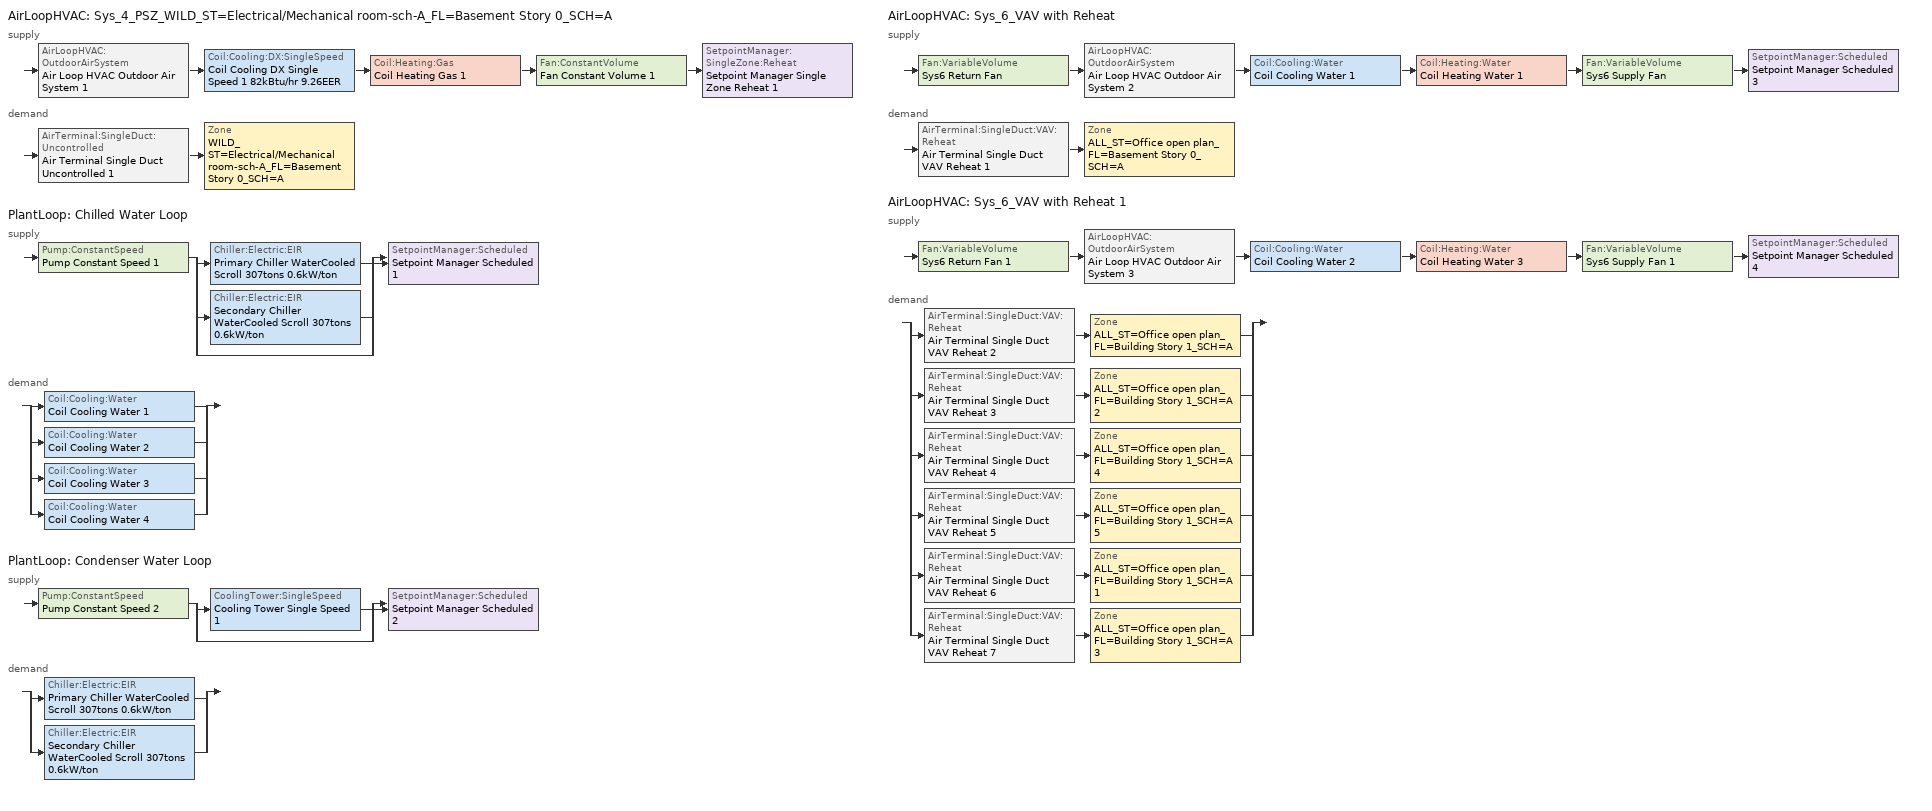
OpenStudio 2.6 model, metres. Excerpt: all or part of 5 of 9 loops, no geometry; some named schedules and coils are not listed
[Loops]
AirLoopHVAC 'Sys_4_PSZ_WILD_ST=Electrical/Mechanical room-sch-A_FL=Basement Story 0_SCH=A'
 supply: AirLoopHVAC:OutdoorAirSystem 'Air Loop HVAC Outdoor Air System 1' > Coil:Cooling:DX:SingleSpeed 'Coil Cooling DX Single Speed 1 82kBtu/hr 9.26EER' > Coil:Heating:Gas 'Coil Heating Gas 1' > Fan:ConstantVolume 'Fan Constant Volume 1' > SetpointManager:SingleZone:Reheat 'Setpoint Manager Single Zone Reheat 1'
 demand: AirTerminal:SingleDuct:Uncontrolled 'Air Terminal Single Duct Uncontrolled 1' > Zone 'WILD_ST=Electrical/Mechanical room-sch-A_FL=Basement Story 0_SCH=A'
PlantLoop 'Chilled Water Loop'
 supply: Pump:ConstantSpeed 'Pump Constant Speed 1' > split
  | Chiller:Electric:EIR 'Primary Chiller WaterCooled Scroll 307tons 0.6kW/ton'
  | Chiller:Electric:EIR 'Secondary Chiller WaterCooled Scroll 307tons 0.6kW/ton'
  | bypass
  join > SetpointManager:Scheduled 'Setpoint Manager Scheduled 1'
 demand: split
  | Coil:Cooling:Water 'Coil Cooling Water 1'
  | Coil:Cooling:Water 'Coil Cooling Water 2'
  | Coil:Cooling:Water 'Coil Cooling Water 3'
  | Coil:Cooling:Water 'Coil Cooling Water 4'
PlantLoop 'Condenser Water Loop'
 supply: Pump:ConstantSpeed 'Pump Constant Speed 2' > split
  | CoolingTower:SingleSpeed 'Cooling Tower Single Speed 1'
  | bypass
  join > SetpointManager:Scheduled 'Setpoint Manager Scheduled 2'
 demand: split
  | Chiller:Electric:EIR 'Primary Chiller WaterCooled Scroll 307tons 0.6kW/ton'
  | Chiller:Electric:EIR 'Secondary Chiller WaterCooled Scroll 307tons 0.6kW/ton'
AirLoopHVAC 'Sys_6_VAV with Reheat'
 supply: Fan:VariableVolume 'Sys6 Return Fan' > AirLoopHVAC:OutdoorAirSystem 'Air Loop HVAC Outdoor Air System 2' > Coil:Cooling:Water 'Coil Cooling Water 1' > Coil:Heating:Water 'Coil Heating Water 1' > Fan:VariableVolume 'Sys6 Supply Fan' > SetpointManager:Scheduled 'Setpoint Manager Scheduled 3'
 demand: AirTerminal:SingleDuct:VAV:Reheat 'Air Terminal Single Duct VAV Reheat 1' > Zone 'ALL_ST=Office open plan_FL=Basement Story 0_SCH=A'
AirLoopHVAC 'Sys_6_VAV with Reheat 1'
 supply: Fan:VariableVolume 'Sys6 Return Fan 1' > AirLoopHVAC:OutdoorAirSystem 'Air Loop HVAC Outdoor Air System 3' > Coil:Cooling:Water 'Coil Cooling Water 2' > Coil:Heating:Water 'Coil Heating Water 3' > Fan:VariableVolume 'Sys6 Supply Fan 1' > SetpointManager:Scheduled 'Setpoint Manager Scheduled 4'
 demand: split
  | AirTerminal:SingleDuct:VAV:Reheat 'Air Terminal Single Duct VAV Reheat 2' > Zone 'ALL_ST=Office open plan_FL=Building Story 1_SCH=A'
  | AirTerminal:SingleDuct:VAV:Reheat 'Air Terminal Single Duct VAV Reheat 3' > Zone 'ALL_ST=Office open plan_FL=Building Story 1_SCH=A 2'
  | AirTerminal:SingleDuct:VAV:Reheat 'Air Terminal Single Duct VAV Reheat 4' > Zone 'ALL_ST=Office open plan_FL=Building Story 1_SCH=A 4'
  | AirTerminal:SingleDuct:VAV:Reheat 'Air Terminal Single Duct VAV Reheat 5' > Zone 'ALL_ST=Office open plan_FL=Building Story 1_SCH=A 5'
  | AirTerminal:SingleDuct:VAV:Reheat 'Air Terminal Single Duct VAV Reheat 6' > Zone 'ALL_ST=Office open plan_FL=Building Story 1_SCH=A 1'
  | AirTerminal:SingleDuct:VAV:Reheat 'Air Terminal Single Duct VAV Reheat 7' > Zone 'ALL_ST=Office open plan_FL=Building Story 1_SCH=A 3'
[Sizing:Zone] Zone Cooling Design Supply Air Temperature Input Method=SupplyAirTemperature; Zone Cooling Design Supply Air Temperature {C}=13; Zone Cooling Design Supply Air Temperature Difference {deltaC}=11.11; Zone Heating Design Supply Air Temperature Input Method=SupplyAirTemperature; Zone Heating Design Supply Air Temperature {C}=43; Zone Heating Design Supply Air Temperature Difference {deltaC}=11.11; Zone Cooling Design Supply Air Humidity Ratio {kg-H2O/kg-air}=0.0085; Zone Heating Design Supply Air Humidity Ratio {kg-H2O/kg-air}=0.008; Zone Heating Sizing Factor=1.3; Zone Cooling Sizing Factor=1.1; Cooling Design Air Flow Method=DesignDay; Heating Design Air Flow Method=DesignDay; Account for Dedicated Outdoor Air System=No; Dedicated Outdoor Air System Control Strategy=NeutralSupplyAir; Dedicated Outdoor Air Low Setpoint Temperature for Design {C}=autosize; Dedicated Outdoor Air High Setpoint Temperature for Design {C}=autosize
ALL_ST=Office open plan_FL=Building Story 1_SCH=A; ALL_ST=Office open plan_FL=Building Story 1_SCH=A 1; ALL_ST=Office open plan_FL=Building Story 1_SCH=A 2; ALL_ST=Office open plan_FL=Building Story 1_SCH=A 3; ALL_ST=Office open plan_FL=Basement Story 0_SCH=A; ALL_ST=Office open plan_FL=Building Story 1_SCH=A 4; ALL_ST=Office open plan_FL=Building Story 1_SCH=A 5; WILD_ST=Electrical/Mechanical room-sch-A_FL=Basement Story 0_SCH=A
[Zone equipment]
ALL_ST=Office open plan_FL=Building Story 1_SCH=A: Air Terminal Single Duct VAV Reheat 2, Zone HVAC Baseboard Convective Water 3
ALL_ST=Office open plan_FL=Building Story 1_SCH=A 1: Air Terminal Single Duct VAV Reheat 6, Zone HVAC Baseboard Convective Water 7
ALL_ST=Office open plan_FL=Building Story 1_SCH=A 2: Air Terminal Single Duct VAV Reheat 3, Zone HVAC Baseboard Convective Water 4
ALL_ST=Office open plan_FL=Building Story 1_SCH=A 3: Air Terminal Single Duct VAV Reheat 7, Zone HVAC Baseboard Convective Water 8
ALL_ST=Office open plan_FL=Basement Story 0_SCH=A: Air Terminal Single Duct VAV Reheat 1, Zone HVAC Baseboard Convective Water 2
ALL_ST=Office open plan_FL=Building Story 1_SCH=A 4: Air Terminal Single Duct VAV Reheat 4, Zone HVAC Baseboard Convective Water 5
ALL_ST=Office open plan_FL=Building Story 1_SCH=A 5: Air Terminal Single Duct VAV Reheat 5, Zone HVAC Baseboard Convective Water 6
WILD_ST=Electrical/Mechanical room-sch-A_FL=Basement Story 0_SCH=A: Air Terminal Single Duct Uncontrolled 1, Zone HVAC Baseboard Convective Water 1
[PlantLoop] Glycol Concentration=0; Plant Loop Volume {m3}=Autocalculate; Load Distribution Scheme=Optimal
Chilled Water Loop; Condenser Water Loop
[Sizing:Plant] Loop Design Temperature Difference {deltaC}=6; Sizing Option=NonCoincident; Zone Timesteps in Averaging Window=1; Coincident Sizing Factor Mode=None
Name | Loop Type | Design Loop Exit Temperature {C}
Chilled Water Loop | Cooling | 7
Condenser Water Loop | Condenser | 29
[AirLoopHVAC] Design Supply Air Flow Rate {m3/s}=AutoSize
Name | Availability Schedule
Sys_4_PSZ_WILD_ST=Electrical/Mechanical room-sch-A_FL=Basement Story 0_SCH=A | Sys_4_PSZ_WILD_ST=Electrical/Mechanical room-sch-A_FL=Basement Story 0_SCH=A Occ Sch
Sys_6_VAV with Reheat | Sys_6_VAV with Reheat Occ Sch
Sys_6_VAV with Reheat 1 | Sys_6_VAV with Reheat 1 Occ Sch
[Sizing:System] Type of Load to Size On=Sensible; Design Outdoor Air Flow Rate {m3/s}=Autosize; Preheat Design Temperature {C}=7; Preheat Design Humidity Ratio {kg-H2O/kg-Air}=0.008; Precool Design Humidity Ratio {kg-H2O/kg-Air}=0.008; Central Cooling Design Supply Air Temperature {C}=13; Sizing Option=NonCoincident; 100% Outdoor Air in Cooling=No; 100% Outdoor Air in Heating=No; Central Cooling Design Supply Air Humidity Ratio {kg-H2O/kg-Air}=0.0085; Central Heating Design Supply Air Humidity Ratio {kg-H2O/kg-Air}=0.008; Cooling Design Air Flow Method=DesignDay; Cooling Design Air Flow Rate {m3/s}=0; Heating Design Air Flow Method=DesignDay; Heating Design Air Flow Rate {m3/s}=0; System Outdoor Air Method=ZoneSum; Zone Maximum Outdoor Air Fraction=1; Cooling Supply Air Flow Rate Per Floor Area {m3/s-m2}=0.00996765; Cooling Fraction of Autosized Cooling Supply Air Flow Rate=1; Cooling Supply Air Flow Rate Per Unit Cooling Capacity {m3/s-W}=3.94755e-05; Heating Supply Air Flow Rate Per Floor Area {m3/s-m2}=0.00996765; Heating Fraction of Autosized Heating Supply Air Flow Rate=1; Heating Fraction of Autosized Cooling Supply Air Flow Rate=1; Heating Supply Air Flow Rate Per Unit Heating Capacity {m3/s-W}=3.15882e-05; Cooling Design Capacity Method=CoolingDesignCapacity; Cooling Design Capacity {W}=autosize; Cooling Design Capacity Per Floor Area {W/m2}=234.7; Fraction of Autosized Cooling Design Capacity=1; Heating Design Capacity Method=HeatingDesignCapacity; Heating Design Capacity {W}=autosize; Heating Design Capacity Per Floor Area {W/m2}=157; Fraction of Autosized Heating Design Capacity=1; Central Cooling Capacity Control Method=OnOff
Name | Minimum System Air Flow Ratio | Precool Design Temperature {C} | Central Heating Design Supply Air Temperature {C}
Sys_4_PSZ_WILD_ST=Electrical/Mechanical room-sch-A_FL=Basement Story 0_SCH=A | 1 | 13 | 43
Sys_6_VAV with Reheat; Sys_6_VAV with Reheat 1 | 0.3 | 12.8 | 13.1
[Fan:ConstantVolume]
Fan Constant Volume 1: Availability Schedule=Always On Discrete; Fan Efficiency=0.39975; Pressure Rise {Pa}=640; Maximum Flow Rate {m3/s}=AutoSize; Motor Efficiency=0.615
[Coil:Heating:Gas]
Coil Heating Gas 1: Availability Schedule=Always On Discrete; Gas Burner Efficiency=0.81; Nominal Capacity {W}=AutoSize; Parasitic Electric Load {W}=0; Part Load Fraction Correlation Curve=FURNACE-EFFPLR-NECB2011; Parasitic Gas Load {W}=0
[Coil:Cooling:DX:SingleSpeed]
Coil Cooling DX Single Speed 1 82kBtu/hr 9.26EER: Availability Schedule=Always On Discrete; Rated Total Cooling Capacity {W}=autosize; Rated Sensible Heat Ratio=autosize; Rated COP {W/W}=3.18971; Rated Air Flow Rate {m3/s}=autosize; Rated Evaporator Fan Power Per Volume Flow Rate {W/(m3/s)}=773.3; Total Cooling Capacity Function of Temperature Curve=DXCOOL-NECB2011-REF-CAPFT; Total Cooling Capacity Function of Flow Fraction Curve=DXCOOL-NECB2011-REF-CAPFFLOW; Energy Input Ratio Function of Temperature Curve=DXCOOL-NECB2011-REF-COOLEIRFT; Energy Input Ratio Function of Flow Fraction Curve=DXCOOL-NECB2011-REF-COOLEIRFFLOW; Part Load Fraction Correlation Curve=DXCOOL-NECB2011-REF-COOLPLFFPLR; Condenser Type=AirCooled; Evaporative Condenser Effectiveness=0; Evaporative Condenser Air Flow Rate {m3/s}=Autosize; Evaporative Condenser Pump Rated Power Consumption {W}=Autosize; Crankcase Heater Capacity {W}=0; Maximum Outdoor Dry-Bulb Temperature for Crankcase Heater Operation {C}=0; Basin Heater Capacity {W/K}=0; Basin Heater Setpoint Temperature {C}=10
[Controller:OutdoorAir] Minimum Outdoor Air Flow Rate {m3/s}=autosize; Maximum Outdoor Air Flow Rate {m3/s}=Autosize; Economizer Control Type=DifferentialEnthalpy; Economizer Control Action Type=ModulateFlow; Lockout Type=NoLockout; Minimum Limit Type=FixedMinimum; High Humidity Control=No; Heat Recovery Bypass Control Type=BypassWhenOAFlowGreaterThanMinimum
Name | Minimum Outdoor Air Schedule | Controller Mechanical Ventilation
Controller Outdoor Air 1 | Sys_4_PSZ_WILD_ST=Electrical/Mechanical room-sch-A_FL=Basement Story 0_SCH=A Occ Sch | Controller Mechanical Ventilation 1
Controller Outdoor Air 2 | Sys_6_VAV with Reheat Occ Sch | Controller Mechanical Ventilation 2
Controller Outdoor Air 3 | Sys_6_VAV with Reheat 1 Occ Sch | Controller Mechanical Ventilation 3
[Controller:MechanicalVentilation] Availability Schedule=Always On Discrete; System Outdoor Air Method=ZoneSum
Controller Mechanical Ventilation 1; Controller Mechanical Ventilation 2; Controller Mechanical Ventilation 3
[AirLoopHVAC:OutdoorAirSystem]
Name | Controller
Air Loop HVAC Outdoor Air System 1 | Controller Outdoor Air 1
Air Loop HVAC Outdoor Air System 2 | Controller Outdoor Air 2
Air Loop HVAC Outdoor Air System 3 | Controller Outdoor Air 3
[SetpointManager:SingleZone:Reheat]
Setpoint Manager Single Zone Reheat 1: Minimum Supply Air Temperature {C}=13; Maximum Supply Air Temperature {C}=43; Control Zone=WILD_ST=Electrical/Mechanical room-sch-A_FL=Basement Story 0_SCH=A
[AirTerminal:SingleDuct:Uncontrolled]
Air Terminal Single Duct Uncontrolled 1: Availability Schedule=Always On Discrete; Maximum Air Flow Rate {m3/s}=AutoSize
[Pump:ConstantSpeed] Rated Flow Rate {m3/s}=autosize; Rated Pump Head {Pa}=179352; Rated Power Consumption {W}=autosize; Fraction of Motor Inefficiencies to Fluid Stream=0; Pump Control Type=Intermittent; Design Power Sizing Method=PowerPerFlowPerPressure; Design Electric Power per Unit Flow Rate {W/(m3/s)}=348701.1
Name | Motor Efficiency | Design Shaft Power per Unit Flow Rate per Unit Head {W-s/m3-Pa}
Pump Constant Speed 1 | 0.936 | 1.83242
Pump Constant Speed 2 | 0.954 | 1.60085
[Chiller:Electric:EIR] Reference Capacity {W}=1.08099e+06; Reference COP {W/W}=5.67258; Cooling Capacity Function of Temperature Curve=WaterCooled_Scroll_CAPFT_NECB2011; Electric Input to Cooling Output Ratio Function of Temperature Curve=WaterCooled_Scroll_EIRFT_NECB2011; Electric Input to Cooling Output Ratio Function of Part Load Ratio Curve=WaterCooled_Scroll_EIRFPLR_NECB2011; Minimum Part Load Ratio=0.25; Minimum Unloading Ratio=0.25; Condenser Type=WaterCooled; Chiller Flow Mode=LeavingSetpointModulated; Design Heat Recovery Water Flow Rate {m3/s}=0; Sizing Factor=1; Basin Heater Capacity {W/K}=0; Basin Heater Setpoint Temperature {C}=10
Primary Chiller WaterCooled Scroll 307tons 0.6kW/ton; Secondary Chiller WaterCooled Scroll 307tons 0.6kW/ton
[SetpointManager:Scheduled] Control Variable=Temperature
Name | Schedule
Setpoint Manager Scheduled 1 | CHW Temp
Setpoint Manager Scheduled 2 | CW Temp
Setpoint Manager Scheduled 3 | Supply Air Temp
Setpoint Manager Scheduled 4 | Supply Air Temp 1
[CoolingTower:SingleSpeed]
Cooling Tower Single Speed 1: Design Water Flow Rate {m3/s}=autosize; Design Air Flow Rate {m3/s}=autosize; Fan Power at Design Air Flow Rate {W}=33060.4; U-Factor Times Area Value at Design Air Flow Rate {W/K}=autosize; Air Flow Rate in Free Convection Regime {m3/s}=autosize; U-Factor Times Area Value at Free Convection Air Flow Rate {W/K}=autosize; Performance Input Method=UFactorTimesAreaAndDesignWaterFlowRate; Free Convection Capacity {W}=0; Basin Heater Capacity {W/K}=0; Evaporation Loss Mode=LossFactor; Evaporation Loss Factor {percent/K}=0.2; Drift Loss Percent {percent}=0.008; Blowdown Calculation Mode=ConcentrationRatio; Blowdown Concentration Ratio=3; Capacity Control=FanCycling; Number of Cells=2; Cell Control=MinimalCell; Cell Minimum  Water Flow Rate Fraction=0.33; Cell Maximum Water Flow Rate Fraction=2.5; Sizing Factor=1; Free Convection Air Flow Rate Sizing Factor=0.1; Free Convection U-Factor Times Area Value Sizing Factor=0.1; Heat Rejection Capacity and Nominal Capacity Sizing Ratio=1.25; Free Convection Nominal Capacity Sizing Factor=0.1; Design Inlet Air Dry-Bulb Temperature {C}=35; Design Inlet Air Wet-Bulb Temperature {C}=24; Design Approach Temperature {deltaC}=5; Design Range Temperature {deltaC}=6
[Fan:VariableVolume] Availability Schedule=Always On Discrete; Maximum Flow Rate {m3/s}=Autosize; Fan Power Minimum Flow Rate Input Method=Fraction; Fan Power Minimum Air Flow Rate {m3/s}=0; Motor In Airstream Fraction=1; Fan Power Coefficient 5=0
Name | Fan Efficiency | Pressure Rise {Pa} | Fan Power Minimum Flow Fraction | Motor Efficiency | Fan Power Coefficient 1 | Fan Power Coefficient 2 | Fan Power Coefficient 3 | Fan Power Coefficient 4
Sys6 Supply Fan | 0.549965 | 1000 | 0.68 | 0.8461 | -2.4176 | 9.5874 | -11.559 | 5.4009
Sys6 Return Fan; Sys6 Return Fan 1 | 0.299975 | 250 | 0.68 | 0.4615 | -2.4176 | 9.5874 | -11.559 | 5.4009
Sys6 Supply Fan 1 | 0.549965 | 1000 | 0.5 | 0.8461 | -4.1457 | 16.803 | -19.471 | 7.8488
[Coil:Cooling:Water] Availability Schedule=Always On Discrete
Coil Cooling Water 1; Coil Cooling Water 2; Coil Cooling Water 3; Coil Cooling Water 4
[Controller:WaterCoil] Action=Reverse; Minimum Actuated Flow {m3/s}=0
Name | Water Coil
Controller Water Coil 2 | Coil Cooling Water 1
Controller Water Coil 5 | Coil Cooling Water 2
Controller Water Coil 13 | Coil Cooling Water 3
Controller Water Coil 21 | Coil Cooling Water 4
[AirTerminal:SingleDuct:VAV:Reheat] Availability Schedule=Always On Discrete; Maximum Air Flow Rate {m3/s}=AutoSize; Zone Minimum Air Flow Input Method=Constant; Constant Minimum Air Flow Fraction=0.3; Maximum Hot Water or Steam Flow Rate {m3/s}=AutoSize; Minimum Hot Water or Steam Flow Rate {m3/s}=0; Convergence Tolerance=0.001; Damper Heating Action=Normal; Maximum Flow per Zone Floor Area During Reheat {m3/s-m2}=AutoSize; Maximum Reheat Air Temperature {C}=43; Control For Outdoor Air=No
Name | Fixed Minimum Air Flow Rate {m3/s} | Reheat Coil | Maximum Flow Fraction During Reheat
Air Terminal Single Duct VAV Reheat 1 | 1.56736 | Coil Heating Water 2 | AutoSize
Air Terminal Single Duct VAV Reheat 2 | 4.99224 | Coil Heating Water 4 | 0.5
Air Terminal Single Duct VAV Reheat 3 | 0.0724055 | Coil Heating Water 5 | 0.5
Air Terminal Single Duct VAV Reheat 4 | 0.626839 | Coil Heating Water 6 | 0.5
Air Terminal Single Duct VAV Reheat 5 | 0.40395 | Coil Heating Water 7 | 0.5
Air Terminal Single Duct VAV Reheat 6 | 0.626826 | Coil Heating Water 8 | 0.5
Air Terminal Single Duct VAV Reheat 7 | 0.40395 | Coil Heating Water 9 | 0.5
[Schedule:Ruleset]
Name | Default Day Schedule | Summer Design Day Schedule | Winter Design Day Schedule
CHW Temp | Schedule Day 3
CW Temp | Schedule Day 4
Supply Air Temp | Supply Air Temp Default
Supply Air Temp 1 | Supply Air Temp Default 1
Sys_4_PSZ_WILD_ST=Electrical/Mechanical room-sch-A_FL=Basement Story 0_SCH=A Occ Sch | Sys_4_PSZ_WILD_ST=Electrical/Mechanical room-sch-A_FL=Basement Story 0_SCH=A Occ Sch Default | Sys_4_PSZ_WILD_ST=Electrical/Mechanical room-sch-A_FL=Basement Story 0_SCH=A Occ Sch Summer Design Day | Sys_4_PSZ_WILD_ST=Electrical/Mechanical room-sch-A_FL=Basement Story 0_SCH=A Occ Sch Winter Design Day
Sys_6_VAV with Reheat Occ Sch | Sys_6_VAV with Reheat Occ Sch Default | Sys_6_VAV with Reheat Occ Sch Summer Design Day | Sys_6_VAV with Reheat Occ Sch Winter Design Day
Sys_6_VAV with Reheat 1 Occ Sch | Sys_6_VAV with Reheat 1 Occ Sch Default | Sys_6_VAV with Reheat 1 Occ Sch Summer Design Day | Sys_6_VAV with Reheat 1 Occ Sch Winter Design Day
[Schedule:Day]
Sys_4_PSZ_WILD_ST=Electrical/Mechanical room-sch-A_FL=Basement Story 0_SCH=A Occ Sch Default; Sys_4_PSZ_WILD_ST=Electrical/Mechanical room-sch-A_FL=Basement Story 0_SCH=A Occ Sch Winter Design Day; Sys_4_PSZ_WILD_ST=Electrical/Mechanical room-sch-A_FL=Basement Story 0_SCH=A Occ Sch Summer Design Day; Sys_6_VAV with Reheat Occ Sch Default; Sys_6_VAV with Reheat Occ Sch Winter Design Day; Sys_6_VAV with Reheat Occ Sch Summer Design Day: 24, 0, 1
[Schedule:Rule] Schedule Ruleset=Sys_4_PSZ_WILD_ST=Electrical/Mechanical room-sch-A_FL=Basement Story 0_SCH=A Occ Sch; Date Specification Type=DateRange; Start Month=1; Start Day=1; End Month=12
Sys_4_PSZ_WILD_ST=Electrical/Mechanical room-sch-A_FL=Basement Story 0_SCH=A Occ Sch Monday Rule: Rule Order=6; Day Schedule=Sys_4_PSZ_WILD_ST=Electrical/Mechanical room-sch-A_FL=Basement Story 0_SCH=A Occ Sch Monday; Apply Monday=Yes; End Day=25
Sys_4_PSZ_WILD_ST=Electrical/Mechanical room-sch-A_FL=Basement Story 0_SCH=A Occ Sch Tuesday Rule: Rule Order=5; Day Schedule=Sys_4_PSZ_WILD_ST=Electrical/Mechanical room-sch-A_FL=Basement Story 0_SCH=A Occ Sch Tuesday; End Day=26; Apply Tuesday=Yes
Sys_4_PSZ_WILD_ST=Electrical/Mechanical room-sch-A_FL=Basement Story 0_SCH=A Occ Sch Wednesday Rule: Rule Order=4; Day Schedule=Sys_4_PSZ_WILD_ST=Electrical/Mechanical room-sch-A_FL=Basement Story 0_SCH=A Occ Sch Wednesday; End Day=27; Apply Wednesday=Yes
Sys_4_PSZ_WILD_ST=Electrical/Mechanical room-sch-A_FL=Basement Story 0_SCH=A Occ Sch Thursday Rule: Rule Order=3; Day Schedule=Sys_4_PSZ_WILD_ST=Electrical/Mechanical room-sch-A_FL=Basement Story 0_SCH=A Occ Sch Thursday; End Day=28; Apply Thursday=Yes
Sys_4_PSZ_WILD_ST=Electrical/Mechanical room-sch-A_FL=Basement Story 0_SCH=A Occ Sch Friday Rule: Rule Order=2; Day Schedule=Sys_4_PSZ_WILD_ST=Electrical/Mechanical room-sch-A_FL=Basement Story 0_SCH=A Occ Sch Friday; End Day=29; Apply Friday=Yes
Sys_4_PSZ_WILD_ST=Electrical/Mechanical room-sch-A_FL=Basement Story 0_SCH=A Occ Sch Saturday Rule: Rule Order=1; Day Schedule=Sys_4_PSZ_WILD_ST=Electrical/Mechanical room-sch-A_FL=Basement Story 0_SCH=A Occ Sch Saturday; End Day=30; Apply Saturday=Yes
Sys_4_PSZ_WILD_ST=Electrical/Mechanical room-sch-A_FL=Basement Story 0_SCH=A Occ Sch Sunday Rule: Rule Order=0; Day Schedule=Sys_4_PSZ_WILD_ST=Electrical/Mechanical room-sch-A_FL=Basement Story 0_SCH=A Occ Sch Sunday; End Day=31; Apply Sunday=Yes
[Schedule:Constant]
Always On Discrete: Value=1
[Curve:Biquadratic] Minimum Value of y=24
Name | Coefficient1 Constant | Coefficient2 x | Coefficient3 x**2 | Coefficient4 y | Coefficient5 y**2 | Coefficient6 x*y | Minimum Value of x | Maximum Value of x | Maximum Value of y
DXCOOL-NECB2011-REF-CAPFT | 0.867905 | 0.0142459 | 0.00055436 | -0.0075575 | 3.3e-05 | -0.0001918 | 13 | 24 | 46
DXCOOL-NECB2011-REF-COOLEIRFT | 0.116936 | 0.0284933 | -0.0004112 | 0.0214108 | 0.00016103 | -0.0006791 | 13 | 24 | 46
WaterCooled_Scroll_CAPFT_NECB2011 | 0.94418 | 0.0337102 | 9.75564e-05 | -0.00322114 | -4.91832e-05 | -0.000177584 | 5 | 10 | 35
WaterCooled_Scroll_EIRFT_NECB2011 | 0.727393 | -0.0118922 | 0.000541177 | 0.00187934 | 0.000473461 | -0.000711472 | 5 | 10 | 35
[Curve:Quadratic] Minimum Value of x=0; Maximum Value of x=1
Name | Coefficient1 Constant | Coefficient2 x | Coefficient3 x**2
DXCOOL-NECB2011-REF-CAPFFLOW; DXCOOL-NECB2011-REF-COOLEIRFFLOW | 1 | 0 | 0
WaterCooled_Scroll_EIRFPLR_NECB2011 | 0.04412 | 0.640367 | 0.319555
[Curve:Cubic] Maximum Value of x=1
Name | Coefficient1 Constant | Coefficient2 x | Coefficient3 x**2 | Coefficient4 x**3 | Minimum Value of x
DXCOOL-NECB2011-REF-COOLPLFFPLR | 0.0277 | 4.9151 | -8.184 | 4.2702 | 0.7
FURNACE-EFFPLR-NECB2011 | 0.7277 | 1.0667 | -1.5174 | 0.7282 | 0
